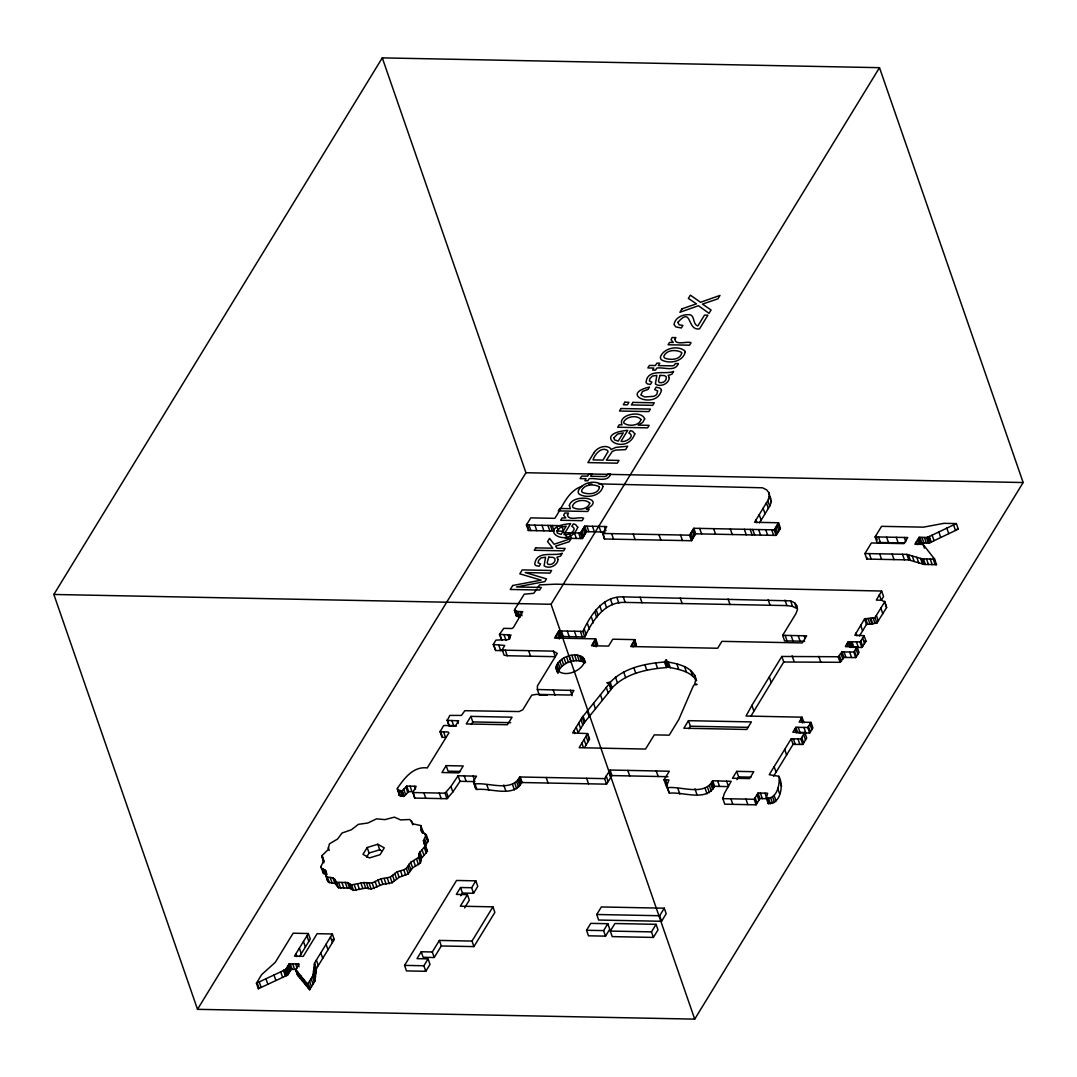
<?xml version="1.0" encoding="UTF-8"?>
<svg xmlns="http://www.w3.org/2000/svg" width="1077" height="1077" viewBox="0 0 1077 1077"><rect width="100%" height="100%" fill="white"/><g stroke="black" fill="none" stroke-linecap="round" stroke-linejoin="round"><path stroke-width="1.5" d="M323.773 862.865L322.077 855.528L328.041 849.713L329.441 843.843L337.586 839.01L342.042 833.019L351.385 829.761L358.399 824.349L367.809 823.03L376.573 818.83L384.906 819.624L394.397 817.147L400.684 819.934L409.772 819.476L413.245 823.918L420.824 825.574L421.134 831.134L426.304 834.688L428.215 840.222L425.334 846.239L423.423 840.706L426.304 834.688M423.423 840.706L425.523 845.741L418.98 853.482L420.892 859.015L420.488 862.96L412.639 867.847L408.237 873.878L399.15 877.297L392.122 882.723L382.86 884.325L371.161 888.996L365.682 888.094L353.498 890.383L349.594 888.148L338.461 887.771L334.893 883.382L329.32 882.588L327.798 881.457L325.887 875.911L325.577 870.351L321.538 868.197L320.852 866.648L323.854 860.59L321.848 857.332M327.798 881.457L325.9 874.012M547.17 695.19L539.281 695.042L537.356 689.495L537.45 685.834L557.28 653.429L553.403 651.141L505.288 650.198L502.178 649.687L504.763 645.473L493.253 644.504L495.945 640.115L508.344 639.617L511.036 635.04L499.459 634.366L503.767 628.349L511.938 628.51L513.406 627.487L522.762 611.669L517.512 611.507L514.469 610.511L514.671 609.515L524.27 594.181L533.734 593.333L536.885 589.119M537.76 587.705L539.483 584.892L555.705 584.178L881.632 591.031L876.315 600.091L881.605 600.239L884.688 601.962L874.995 617.552L864.548 618.938L854.842 635.268L864.077 635.632L860.779 641.017L859.971 641.919L848.178 641.798L845.687 645.877L845.445 646.644L857.13 646.981L853.819 652.056L841.999 651.895L838.202 656.755L781.821 656.458L751.894 705.354L746.038 716.03L802.042 717.188L799.147 722.088L810.994 722.371L807.763 727.5L795.849 727.298L792.847 732.225L804.802 732.481L800.83 738.93L791.178 738.822L769.22 774.713L778.9 776.302C783.881 785.079 780.771 804.452 768.238 803.577L766.312 798.044L767.618 793.224L757.993 793.035L754.183 799.269L722.815 798.649L724.35 793.466L731.202 781.323L712.664 780.785L714.589 786.318C706.095 802.015 683.424 791.635 669.369 793.184L666.448 786.385L668.952 779.923L664.038 779.829L665.963 785.362L667.39 785.389L665.478 779.856M410.068 786.17L411.979 791.703L408.654 791.635L403.902 796.401L399.19 795.297L397.373 788.364C404.252 778.308 413.528 766.016 427.246 767.955L448.894 732.885L448.059 731.97L440.062 731.808L443.657 725.521L455.652 725.575L458.667 720.796L447.251 720.392L449.849 715.411L461.441 715.438L464.833 710.699L519.087 711.56L522.816 709.756L531.755 695.136L536.306 694.382L569.168 695.028L571.416 694.584L573.933 690.478L537.356 689.495M399.19 795.297L399.298 793.897M664.038 779.829L669.302 771.226L610.067 770.042L604.628 778.631L519.787 776.988C511.44 792.632 488.918 782.212 474.997 783.962L473.826 783.154L473.611 781L476.492 776.18L458.075 775.763L450.94 786.439L445.03 793.17L412.814 792.537L416.153 786.385L414.578 786.264L406.743 786.102L401.99 790.868L397.265 789.764M555.988 667.861C557.455 656.526 580.84 648.771 584.663 661.426C581.822 671.913 561.346 679.116 555.988 667.861L557.428 672.021M557.913 673.408C560.148 662.705 575.778 657.495 584.838 662.759L582.926 657.212M309.611 989.763L307.699 984.23L312.976 975.6L314.538 963.094L332.349 933.988L317.123 933.692L303.27 956.322L294.492 956.147L308.345 933.517L293.119 933.207L275.308 962.313L261.698 974.591L256.42 983.207L258.345 988.753L287.626 975.075L291.113 969.367L289.201 963.834L299.137 964.023L295.65 969.731L297.575 975.264L309.611 989.763L314.888 981.134L316.45 968.627L334.26 939.521L332.349 933.988M518.199 611.574L520.124 617.108L516.381 616.057L514.671 609.515M458.075 775.763L460 781.31L452.852 791.985L446.955 798.703L414.739 798.07L413.043 791.447M420.488 862.96L418.576 857.427L418.98 853.482M768.238 803.577L768.588 802.257M766.312 798.044C776.948 799.444 780.219 784.137 778.9 776.302M694.719 675.171L695.58 680.583L694.692 684.016L697.142 684.487L694.086 684.918L693.211 686.116L678.766 719.557L669.248 735.16L654.291 734.877L645.527 749.067L579.143 747.694L587.625 733.572L572.641 732.979L582.172 717.39L609.488 683.532L606.849 682.751L610.215 682.32C623.92 667.74 645.311 663.526 664.522 662.032L666.528 659.918L666.084 661.628C677.379 663.769 692.713 666.38 696.159 679.331M584.555 747.519L589.55 739.105L587.625 733.572M565.721 537.517L565.277 538.231L582.361 538.567L580.449 533.034L584.676 526.128L606.795 526.572L602.582 533.465L604.493 538.998L691.488 540.721L695.715 533.815L776.113 535.404L780.462 528.295L778.55 522.762L754.546 522.278L767.807 500.63L769.395 496.43L768.911 492.741L766.555 489.779L762.489 487.787L598.529 483.869M759.487 522.883L769.718 506.163L771.307 501.963L768.911 492.741M696.644 680.704C690.424 671.092 678.362 669.207 668.009 667.161L666.326 661.049M420.892 859.015L427.434 851.274L425.671 847.962M325.887 875.911L327.395 877.055L332.968 877.849L336.536 882.238L347.669 882.601L351.587 884.85L363.77 882.561L372.144 882.938L380.948 878.792L390.197 877.19L397.238 871.764L403.781 869.812L406.325 868.331L410.714 862.3L418.576 857.427M750.884 716.232L783.733 661.992L781.821 656.458M773.609 776.207L793.089 744.369L791.178 738.822M53.85 594.464L382.281 57.875L879.492 67.676L1023.15 482.536L694.719 1019.125L197.508 1009.324L53.85 594.464L551.061 604.264L879.492 67.676M197.508 1009.324L525.939 472.736L382.281 57.875M552.205 525.495L554.13 531.028L528.336 530.517L526.424 524.984L530.773 517.875L554.776 518.347C562.719 506.823 567.606 490.735 582.374 486.131M528.336 530.517L528.794 529.776M258.345 988.753L258.897 987.851L257.457 983.705M256.42 983.207L285.715 969.529L289.201 963.834M299.568 956.524L310.27 939.05L308.345 933.517M367.176 847.505L362.976 854.344L369.438 857.938L380.073 854.694L384.26 847.841L377.812 844.247L367.176 847.505L369.088 853.038L366.57 857.144M563.365 532.698L563.796 531.971M470.878 716.38L466.26 723.932L507.429 724.74L512.046 717.201L470.878 716.38L472.803 721.927L471.255 724.431M582.361 538.567L586.588 531.675L584.676 526.128M446.147 765.626L441.933 772.532L459.004 772.869L463.218 765.962L446.147 765.626L448.072 771.172L460.485 771.415M604.493 538.998L603.012 532.752M804.586 641.273L784.568 640.882L782.656 635.349L795.903 613.688L797.492 609.488L797.02 605.799L794.664 602.851L790.599 600.858L623.273 596.873C602.595 595.918 590.6 615.021 582.872 631.405L558.882 630.934L554.534 638.055L595.689 638.863L597.6 644.396L596.12 646.819L594.194 641.286M558.882 630.934L560.794 636.467L559.273 638.971L557.347 633.438M560.794 636.467L584.798 636.951C592.512 620.554 604.52 601.451 625.185 602.406L786.91 605.597L792.51 606.391L796.576 608.384L794.664 602.851M595.689 638.863L591.461 645.756L608.559 646.092L612.773 639.199L634.905 639.63L636.386 645.89L634.461 640.357M475.846 880.851L471.632 887.731L460.539 887.515L456.325 894.408L467.418 894.637L460.323 906.201L492.956 906.847L472.009 941.069L439.389 940.423L432.321 951.974L421.228 951.758L417.001 958.651L428.094 958.867L430.006 964.413L425.792 971.292L406.487 970.916L404.575 965.382L456.554 880.461L475.846 880.851L477.771 886.384L473.557 893.277L462.464 893.048L460.768 895.808M473.53 782.158L475.751 788.687L476.909 789.495C490.829 787.758 513.352 798.165 521.712 782.521L519.787 776.988M425.792 971.292L423.88 965.759L428.094 958.867M691.488 540.721L689.576 535.188L693.803 528.282L774.188 529.871L778.55 522.762M421.228 951.758L423.14 957.291L434.233 957.507L441.301 945.956L439.389 940.423M464.604 907.884L469.33 900.17L467.418 894.637M634.905 639.63L630.678 646.537L717.686 648.246L721.9 641.353L802.298 642.929L806.646 635.82L782.656 635.349M609.488 683.532L611.399 689.065L584.097 722.923L578.134 732.67L576.208 727.137M441.301 945.956L473.92 946.602L494.868 912.381L492.956 906.847M521.712 782.521L606.539 784.164L611.978 775.575L610.067 770.042M688.472 720.675L683.855 728.227L746.778 729.466L751.396 721.913L688.472 720.675L690.384 726.208L688.849 728.725M586.548 930.272L590.761 923.366L607.832 923.703L609.757 929.249L605.53 936.142L588.459 935.805L586.548 930.272L603.618 930.609L607.832 923.703M596.739 914.494L601.356 906.955L664.28 908.194L666.192 913.727L661.574 921.279L598.65 920.041L596.739 914.494L659.663 915.733L664.28 908.194M610.296 931.067L614.913 923.527L656.095 924.335L658.007 929.882L653.389 937.421L612.221 936.613L610.296 931.067L651.477 931.888L656.095 924.335M666.448 786.385L667.457 787.65C681.512 786.089 704.183 796.468 712.664 780.785M918.641 538.069L920.552 543.602L920.997 542.889L929.209 543.05L958.288 529.117L956.376 523.57L927.297 537.504L919.071 537.342L914.858 544.248L923.07 544.41L934.607 559.138L936.519 564.685L924.093 564.429L908.786 559.905L866.837 559.071L864.925 553.538L871.387 542.97L904.007 543.616L907.736 537.531L875.103 536.898L877.028 542.431L904.64 542.97M875.103 536.898L881.578 526.33L923.527 527.151L943.95 523.328L956.376 523.57M736.708 771.361L732.481 778.254L749.565 778.59L753.779 771.697L736.708 771.361L738.62 776.894L736.937 779.654M866.837 559.071L867.51 557.98M783.733 661.992L840.114 662.301L843.91 657.428L841.999 651.895M722.654 797.99L724.74 804.182L756.094 804.802L759.918 798.569L757.993 793.035M859.433 635.982L866.46 624.485L876.907 623.098L886.613 607.495L884.634 601.222M793.089 744.369L802.742 744.463L806.713 738.014L804.802 732.481M795.849 727.298L797.761 732.831L809.675 733.033L812.906 727.904L810.994 722.371M843.91 657.428L855.744 657.589L859.056 652.514L857.13 646.981M848.178 641.798L850.103 647.331L861.896 647.452L865.989 641.178L864.077 635.632M610.322 687.988L612.126 687.866C625.831 673.273 647.223 669.059 666.448 667.565L668.292 665.505M369.088 853.038L379.723 849.793L382.308 851.22M588.742 484.367L591.96 484.085M525.939 472.736L1023.15 482.536M956.995 529.09L958.288 529.117M526.424 524.984L560.269 525.657M586.588 531.675L605.045 532.038M580.449 533.034L565.142 532.725L567.054 538.271M602.582 533.465L689.576 535.188M864.925 553.538L906.874 554.359L922.181 558.896L934.607 559.138M493.253 644.504L495.676 650.495L503.242 650.643M502.178 649.687L504.103 655.22L507.2 655.731L555.328 656.687L553.403 651.141M472.803 721.927L510.673 722.667M690.384 726.208L748.34 727.352M447.251 720.392L449.176 725.925L456.5 726.073M738.62 776.894L751.046 777.136M611.978 775.575L667.942 776.692M460 781.31L474.997 781.606M714.589 786.318L728.496 786.6L726.585 781.067M759.918 798.569L766.932 798.703L765.02 793.17M332.672 939.494L334.26 939.521M404.575 965.382L423.88 965.759M291.113 969.367L294.613 969.435L292.702 963.902M610.174 688.661L611.399 689.065M864.791 640.963L865.989 641.178M322.763 872.195L325.496 874.793L323.585 869.26M295.65 969.731L307.699 984.23M426.68 838.97L428.215 840.222M935.388 563.271L936.519 564.685M769.261 496.309L770.836 498.274M422.749 831.121L423.396 832.709L420.824 825.574M953.549 524.903L955.474 530.449M946.831 528.093L948.756 533.627M938.807 531.89L940.719 537.423M932.09 535.067L934.001 540.6M929.263 536.413L931.188 541.946M928.859 536.615L930.77 542.148M928.455 536.817L930.366 542.364M928.064 537.046L929.976 542.579M927.674 537.275L929.586 542.808M927.297 537.504L929.209 543.05M926.435 537.49L928.361 543.023M933.463 557.738L934.903 561.884M933.315 559.111L935.226 564.658M924.403 537.45L926.314 542.983M930.232 559.057L932.143 564.59M921.966 537.396L923.891 542.943M923.07 544.41L924.483 548.126M919.933 537.356L921.845 542.902M919.071 537.342L920.997 542.889M926.557 558.976L928.468 564.523M917.591 539.779L919.031 543.925M923.474 558.923L925.385 564.456M916.339 541.812L917.294 544.585M922.181 558.896L924.093 564.429M920.579 558.424L922.504 563.958M916.783 557.307L918.708 562.84M912.259 555.961L914.171 561.494M904.343 537.463L905.784 541.623M908.463 554.83L910.375 560.377M906.874 554.359L908.786 559.905M902.499 554.278L904.424 559.811M896.252 537.302L898.164 542.848M886.586 537.113L888.512 542.66M892.106 554.076L894.018 559.609M878.495 536.952L880.421 542.498M875.776 535.794L877.216 539.94M879.68 553.834L881.605 559.367M869.287 553.618L871.199 559.165M881.632 591.031L883.557 596.564L881.269 600.293L879.357 594.76M884.688 601.962L886.613 607.495M880.878 608.195L882.79 613.728M876.382 615.532L878.307 621.066M874.995 617.552L876.907 623.098M873.11 617.942L875.036 623.475M870.876 618.386L872.787 623.933M870.081 618.521L871.993 624.054M868.035 618.481L869.947 624.014M865.571 618.427L867.497 623.96M864.548 618.938L866.46 624.485M860.658 625.293L862.583 630.839M862.61 638.042L864.521 643.575M860.779 641.017L862.704 646.55M859.971 641.919L861.896 647.452M855.932 633.02L856.888 635.793M856.43 641.852L858.356 647.385M856.027 648.798L857.938 654.331M851.988 641.757L853.899 647.29M854.546 651.222L856.457 656.755M850.547 641.73L852.459 647.264M853.819 652.056L855.744 657.589M849.699 641.717L851.611 647.25M848.609 641.69L850.52 647.237M847.087 643.575L848.057 646.335M849.645 651.962L851.557 657.508M844.031 651.854L845.943 657.401M840.949 653.604L842.874 659.151M839.521 655.933L841.447 661.48M838.202 656.755L840.114 662.301M769.395 496.43L771.307 501.963M778.092 523.489L780.017 529.036M777.015 525.266L778.927 530.799M767.807 500.63L769.718 506.163M775.723 527.367L777.648 532.9M766.42 502.878L768.345 508.411M774.646 529.13L776.571 534.663M818.789 656.378L820.701 661.911M774.188 529.871L776.113 535.404M771.697 529.817L773.609 535.363M763.135 508.25L765.06 513.783M804.156 635.767L805.111 638.54M790.599 600.858L792.51 606.391M765.747 529.709L767.659 535.242M759.218 514.658L761.129 520.191M798.205 635.659L800.117 641.192M784.998 600.064L786.91 605.597M755.933 520.029L756.889 522.803M758.639 529.561L760.564 535.094M791.097 635.511L793.022 641.044M752.688 529.44L754.614 534.986M750.198 529.399L752.109 534.932M785.146 635.39L787.058 640.936M792.107 655.853L794.032 661.386M744.328 529.278L746.24 534.811M768.17 599.727L770.095 605.261M809.958 724.054L811.883 729.587M808.464 726.504L810.375 732.05M807.763 727.5L809.675 733.033M802.042 717.188L803.954 722.721M801.032 718.83L802.473 722.99M803.913 727.419L805.825 732.966M803.604 734.447L805.515 739.98M730.341 529.009L732.266 534.542M798.219 727.312L800.13 732.845M801.719 737.53L803.63 743.063M800.83 738.93L802.742 744.463M794.88 728.873L796.32 733.02M797.949 738.876L799.874 744.409M793.345 738.782L795.27 744.315M769.301 676.908L771.213 682.441M713.647 528.672L715.572 534.219M784.689 749.43L786.6 754.964M728.065 598.933L729.991 604.48M699.66 528.403L701.585 533.936M693.803 528.282L695.715 533.815M693.359 528.995L695.271 534.542M779.681 780.785L781.606 786.331M774.148 766.649L776.059 772.182M692.309 530.719L694.234 536.252M751.894 705.354L753.806 710.887M691.057 532.752L692.982 538.298M690.02 534.461L691.932 540.008M777.648 788.216L779.573 793.749M774.107 795.459L776.032 800.992M772.64 796.94L774.551 802.473M680.529 535L682.441 540.546M770.674 797.828L772.586 803.361M768.466 798.084L770.378 803.63M766.945 798.057L768.857 803.604M760.402 793.076L762.314 798.609M756.983 794.691L758.895 800.224M755.152 797.68L757.064 803.227M754.183 799.269L756.094 804.802M658.949 534.582L660.874 540.115M680.193 597.991L682.118 603.524M745.957 799.107L747.882 804.64M690.761 670.419L692.673 675.952M730.906 798.811L732.818 804.344M684.501 666.528L686.412 672.075M633.195 534.071L635.12 539.604M717.632 780.879L719.544 786.425M676.76 663.742L678.685 669.275M712.207 781.539L714.118 787.085M711.305 782.992L713.23 788.539M710.807 783.814L712.718 789.36M668.359 662.261L670.271 667.794M666.38 659.959L668.413 666.125M666.151 660.134L668.063 665.667M709.353 785.51L711.278 791.043M665.842 660.43L668.009 667.161M665.478 660.847L667.39 666.394M665.034 661.386L666.946 666.919M664.522 662.032L666.448 667.565M707.441 787.125L709.366 792.659M640.088 597.197L642.013 602.743M705.112 788.31L707.024 793.843M611.628 533.64L613.54 539.187M655.57 662.692L657.495 668.225M604.493 526.518L605.934 530.678M694.961 788.835L696.873 794.368M599.014 526.411L600.926 531.957M623.273 596.873L625.185 602.406M644.854 664.684L646.765 670.217M633.411 642.067L634.851 646.213M592.458 526.29L594.383 531.823M616.852 597.425L618.763 602.958M632.172 644.1L633.128 646.873M586.978 526.182L588.89 531.715M677.931 788.526L679.843 794.059M610.484 599.202L612.396 604.736M633.882 667.848L635.793 673.394M584.232 526.855L586.144 532.388M583.182 528.565L585.107 534.098M581.93 530.598L583.855 536.144M580.893 532.307L582.805 537.854M604.614 601.976L606.526 607.509M666.501 784.689L669.369 793.184M578.672 532.994L580.584 538.527M623.718 672.035L625.629 677.568M599.687 605.543L601.612 611.076M574.431 532.913L576.357 538.446M656.23 770.944L658.155 776.49M596.173 609.69L598.085 615.236M569.37 532.819L571.295 538.352M594.787 611.951L596.698 617.484M615.425 677.029L617.336 682.562M561.548 525.67L563.459 531.217L558.384 531.109L556.459 525.576M591.488 617.336L593.414 622.869M610.215 682.32L612.126 687.866M595.244 639.576L597.17 645.11M609.232 682.387L611.144 687.92M609.03 683.222L610.955 688.755M587.557 623.771L589.469 629.305M592.956 643.332L593.912 646.092M550.428 525.455L552.339 530.988M606.297 687.476L608.209 693.023M584.259 629.156L586.184 634.69M547.924 525.414L549.849 530.948M582.872 631.405L584.798 636.951M580.382 631.364L582.307 636.897M627.81 770.392L629.735 775.925M541.973 525.293L543.885 530.826M600.441 694.719L602.366 700.265M583.976 658.424L585.525 662.611M574.431 631.243L576.343 636.776M581.432 656.243L583.344 661.776M534.865 525.145L536.79 530.692M579.52 655.543L581.432 661.076M577.218 655.153L579.143 660.686M593.548 703.254L595.46 708.801M567.323 631.095L569.248 636.642M574.606 655.099L576.518 660.632M528.915 525.038L530.84 530.571M526.882 524.243L528.309 528.403M571.887 655.395L573.812 660.928M561.373 630.987L563.298 636.52M659.663 915.733L661.574 921.279M569.181 656.001L571.093 661.534M551.061 604.264L694.719 1019.125M608.747 771.899L610.659 777.432M587.221 711.089L589.146 716.622M558.424 631.674L560.35 637.207M566.542 656.889L568.454 662.436M606.216 776.019L608.142 781.552M564.052 658.034L565.963 663.567M556.055 635.551L557.024 638.311M583.074 716.218L584.999 721.752M604.628 778.631L606.539 784.164M582.172 717.39L584.097 722.923M561.763 659.393L563.675 664.926M587.503 734.043L589.415 739.576M580.88 719.503L582.805 725.036M570.285 690.142L572.197 695.688M586.13 736.278L588.042 741.824M559.757 660.941L561.669 666.475M651.477 931.888L653.389 937.421M558.101 662.624L560.013 668.171M578.699 723.071L580.624 728.604M584.097 739.603L586.009 745.136M556.863 664.442L558.788 669.975M556.163 666.219L558.074 671.752M556.338 669.369L557.294 672.142M581.917 743.17L583.357 747.317M574.001 730.744L574.956 733.518M586.628 778.308L588.554 783.841M553.161 689.805L555.072 695.352M520.554 611.628L521.995 615.775M517.512 611.507L519.424 617.04M516.045 611.022L517.956 616.556M528.619 650.656L530.544 656.189M514.469 610.511L516.381 616.057M509.233 634.999L510.188 637.772M508.869 634.999L509.838 637.759M508.142 634.986L509.583 639.132M504.09 634.905L506.015 640.438M603.618 930.609L605.53 936.142M499.957 634.824L501.882 640.357L499.459 634.366M505.288 650.198L507.2 655.731M546.16 777.5L548.072 783.046M498.732 645.056L500.657 650.589M493.764 644.948L495.676 650.495M520.178 776.988L522.089 782.535M519.397 777.621L521.322 783.154M518.481 779.115L520.406 784.648M517.889 780.098L519.801 785.631M516.61 781.592L518.522 787.125M514.766 783.194L516.677 788.727M512.504 784.406L514.429 789.939M503.753 785.012L505.665 790.545M486.817 784.783L488.729 790.316M457.294 720.594L458.25 723.354M473.086 776.059L474.526 780.219M474.997 783.962L476.909 789.495M473.611 781L475.751 788.687M451.869 720.486L453.78 726.019M447.184 719.759L449.176 725.925M464.268 775.884L466.179 781.431M443.603 731.889L445.528 737.422L441.987 737.355L440.062 731.808M440.372 730.906L442.284 736.439M450.94 786.439L452.852 791.985M446.43 792.093L448.355 797.626M445.03 793.17L446.955 798.703M439.241 793.049L441.166 798.596M471.632 887.731L473.557 893.277M460.539 887.515L462.464 893.048M423.867 792.753L425.792 798.286M472.009 941.069L473.92 946.602M414.578 786.264L415.534 789.024M412.814 792.537L414.739 798.07M426.021 836.519L427.932 842.052M424.769 833.436L426.209 837.583M406.743 786.102L408.654 791.635M421.134 829.236L422.574 833.396M424.567 838.646L426.492 844.18M405.827 786.883L407.752 792.43M424.93 844.031L427.434 851.274M423.759 842.429L425.186 846.589M424.338 847.612L426.25 853.159M403.687 789.118L405.612 794.664M402.098 790.787L404.023 796.32M401.99 790.868L403.902 796.401M401.573 790.855L403.485 796.388M421.969 849.565L423.894 855.098M411.32 820.674L412.76 824.82M400.267 790.828L402.192 796.374M419.801 851.517L421.713 857.05M398.315 790.599L400.24 796.132M397.373 788.364L398.813 792.524M418.993 855.475L420.919 861.021M416.611 859.204L418.536 864.737M413.608 860.752L415.52 866.285M410.714 862.3L412.639 867.847M408.897 864.171L410.808 869.704M407.752 866.325L409.664 871.858M406.325 868.331L408.237 873.878M432.321 951.974L434.233 957.507M403.781 869.812L405.706 875.345M400.496 870.781L402.408 876.315M397.238 871.764L399.15 877.297M394.653 873.299L396.578 878.832M392.499 875.318L394.411 880.865M390.197 877.19L392.122 882.723M377.812 844.247L379.723 849.793M387.343 878.24L389.255 883.773M384.152 878.522L386.064 884.055M380.948 878.792L382.86 884.325M377.973 879.788L379.898 885.321M375.079 881.444L376.99 886.977M372.144 882.938L374.069 888.485M369.236 883.463L371.161 888.996M366.503 883.046L368.428 888.579M363.77 882.561L365.682 888.094M360.835 882.871L362.747 888.404M357.564 883.948L359.476 889.481M354.32 884.904L356.231 890.437M351.587 884.85L353.498 890.383M349.567 883.786L351.492 889.319M347.669 882.601L349.594 888.148M345.178 882.198L347.104 887.731M341.921 882.561L343.832 888.094M328.283 847.707L329.239 850.48M338.743 882.857L340.669 888.404M336.536 882.238L338.461 887.771M335.499 880.663L337.411 886.196M334.664 878.926L336.589 884.473M332.968 877.849L334.893 883.382M330.168 877.459L332.093 882.992M322.077 855.528L323.517 859.675M322.912 858.961L323.881 861.721M325.577 870.351L327.018 874.497M327.395 877.055L329.32 882.588M320.852 866.648L323.45 873.73M330.491 937.017L332.403 942.55M326.075 944.233L327.987 949.766M320.798 952.849L322.723 958.382M316.382 960.065L318.307 965.598M306.905 935.873L308.83 941.406M314.538 963.094L316.45 968.627M314.363 964.386L316.288 969.933M313.986 967.496L315.898 973.029M303.472 941.486L305.397 947.02M313.515 971.198L315.44 976.731M313.138 974.295L315.049 979.841M312.976 975.6L314.888 981.134M312.424 976.502L314.336 982.036M311.118 978.643L313.03 984.176M299.379 948.177L301.291 953.724M309.557 981.187L311.468 986.72M308.237 983.328L310.163 988.861M306.555 982.816L308.466 988.349M295.933 953.791L296.889 956.564M303.835 979.451L305.76 984.984M298.114 964.009L299.069 966.769M300.604 975.425L302.516 980.959M295.636 963.955L297.077 968.115M297.885 972.06L299.796 977.593M296.013 969.138L298.639 976.193M296.135 970.067L298.262 975.789M295.906 969.892L297.817 975.439M290.238 963.848L292.15 969.394M288.838 964.427L290.75 969.96M287.976 965.84L289.888 971.373M286.94 967.523L288.851 973.069M286.078 968.937L287.99 974.483M285.715 969.529L287.626 975.075M285.257 969.69L287.169 975.223M284.813 969.852L286.724 975.399M284.368 970.027L286.28 975.574M283.924 970.215L285.849 975.749M283.493 970.404L285.405 975.95M280.666 971.737L282.591 977.283M273.962 974.914L275.874 980.447M265.952 978.71L267.863 984.243M259.234 981.887L261.159 987.421M661.44 390.264C656.889 410.189 617.781 394.559 649.512 387.02L648.031 389.457L642.498 391.422L640.842 394.99L644.652 396.955L653.497 396.336A4.995 2.746 -19.1 0 0 656.808 394.357L657.657 390.924L654.681 389.591L656.162 387.155L659.407 387.962A8.306 4.577 -19.1 0 1 661.44 390.264M548.731 557.172L547.21 562.517L547.87 564.267C551.289 565.654 556.257 562.315 554.857 558.478L553.107 557.401L548.731 557.172M660.013 375.375L658.491 380.706L659.137 382.456C662.57 383.843 667.538 380.504 666.138 376.681L664.388 375.59L660.013 375.375M599.445 487.41C598.045 494.37 588.096 494.693 582.738 492.539A5.533 3.043 -19.1 0 1 581.768 490.237C584.649 484.071 593.764 483.896 599.054 486.642L599.445 487.41M681.701 353.027C680.287 360.001 670.352 360.31 664.994 358.17A5.533 3.043 -19.1 0 1 664.011 355.854C666.905 349.688 676.019 349.513 681.31 352.26L681.701 353.027M677.904 322.36L679.089 324.783L682.899 325.442L681.337 327.987L675.817 326.91L674.067 324.594C674.767 318.159 681.849 314.632 687.772 314.686C695.567 313.609 692.107 324.406 697.842 325.981L704.493 315.117L707.899 315.184L699.538 328.835C686.789 331.231 692.376 305.747 677.904 322.36M577.757 527.178C568.804 551.101 532.59 526.936 570.622 523.637L563.944 534.542C568.037 536.279 578.78 529.44 571.833 526.357L573.341 523.907L575.576 524.593L577.757 527.178M634.838 433.896C625.899 457.833 589.671 433.668 627.716 430.369L621.039 441.26C625.118 443.01 635.861 436.172 628.928 433.089L630.422 430.625L632.657 431.325L634.838 433.896M558.034 559.461C557.805 565.613 548.826 569.41 544.114 565.815L545.554 557.213L541.044 557.873L538.621 560.457L538.069 562.773L540.573 563.917L539.146 566.246L536.077 565.708L534.731 564.361C536.211 549.687 553.901 556.796 562.288 553.241L560.578 556.082L556.876 557.213L558.034 559.461M589.725 503.147C588.002 509.65 578.039 510.35 572.977 507.563L572.466 506.15C574.418 499.822 585.74 498.705 589.725 503.147M669.315 377.65C669.086 383.802 660.107 387.599 655.395 384.004L656.835 375.402L652.325 376.061L649.902 378.66L649.35 380.975L651.854 382.106L650.427 384.449L647.358 383.897L646.012 382.55C647.492 367.876 665.182 374.984 673.569 371.43L671.86 374.271L668.157 375.402L669.315 377.65M641.03 419.545C639.119 426.088 628.443 426.627 623.798 423.046L623.704 422.036C626.262 416.234 637.234 414.712 641.03 419.545M569.37 505.476L570.393 508.681L559.73 508.465L558.236 510.902L587.746 511.481L589.159 509.179L586.413 509.125C607.415 498.18 572.587 492.889 569.37 505.476M556.917 530.988L557.334 533.088L561.13 534.407L566.192 526.155L560.498 527.367L556.917 530.988M613.998 437.72L614.415 439.82L618.211 441.139L623.273 432.873L617.592 434.085L613.998 437.72M602.905 486.602C600.656 496.187 586.817 498.664 579.238 494.208A9.989 5.506 -19.1 0 1 578.43 490.56C582.374 482.24 595.743 479.534 602.608 485.337L602.905 486.602M685.16 352.219C682.912 361.805 669.073 364.282 661.48 359.826A9.989 5.506 -19.1 0 1 660.686 356.177C664.617 347.858 677.985 345.152 684.864 350.967L685.16 352.219M567.485 514.806C568.077 521.349 579.803 516.368 583.64 518.185L582.105 520.689L560.673 520.258L562.127 517.889L565.829 517.956L563.661 515.237L564.725 513.015L568.521 513.096L567.485 514.806M674.902 339.309C675.494 345.852 687.22 340.884 691.057 342.701L689.522 345.192L668.09 344.775L669.544 342.405L673.246 342.473L671.065 339.74L672.129 337.532L675.939 337.613L674.902 339.309M644.679 418.872L642.713 422.426L638.163 425.132L649.121 425.348L647.587 427.852L617.7 427.259L619.181 424.823L622.035 424.877C617.296 414.591 641.65 409.731 644.679 418.872M610.538 474.243C607.603 483.034 595.298 477.367 589.038 478.78L587.813 480.8L584.865 480.732L586.103 478.726L580.113 478.605L581.661 476.074L587.638 476.196L589.092 473.826L592.04 473.88L590.586 476.249L604.574 476.532L606.405 476.034L607.697 474.19L610.538 474.243M678.268 363.582C675.333 372.373 663.028 366.705 656.768 368.119L655.543 370.138L652.595 370.084L653.833 368.065L647.842 367.944L649.391 365.413L655.381 365.534L656.835 363.164L659.77 363.218L658.316 365.601L672.317 365.87L674.135 365.372L675.427 363.528L678.268 363.582M607.765 451.963L603.066 460.094L593.023 459.906C594.692 454.413 601.505 446.066 607.738 450.617L607.765 451.963M512.679 585.511L510.256 589.469L539.658 590.048L541.273 587.409L516.435 586.978L544.814 581.607L546.497 578.874L525.253 572.574L550.024 573.112L551.626 570.487L522.224 569.908L519.828 573.826L541.125 580.14L512.679 585.511M535.713 547.87L534.246 550.266L563.648 550.845L565.115 548.449L557.078 548.287L555.597 546.133L569.248 541.718L571.2 538.513L554.103 544.262L549.566 538.419L547.601 541.61L552.784 548.206L535.713 547.87M593.683 453.148L587.907 462.598L617.309 463.177L619.006 460.417L606.391 460.162L612.301 451.398L615.681 450.092L625.602 449.621L627.689 446.228L615.721 447.399L610.996 449.594L610.551 448.369C605.314 444.195 596.739 447.655 593.683 453.148M621.012 408.52L619.477 411.01L648.879 411.602L650.414 409.098L621.012 408.52M624.862 402.219L623.3 404.764L627.379 404.844L628.941 402.3L624.862 402.219M682.024 308.83L679.91 312.29L698.434 305.72L709.029 313.326L711.076 309.988L702.446 304.104L717.901 298.841L720.001 295.408L700.535 302.287L690.384 295.165L688.378 298.45L696.456 303.835L682.024 308.83M632.926 402.381L631.364 404.925L652.702 405.342L654.264 402.811L632.926 402.381"/></g></svg>
